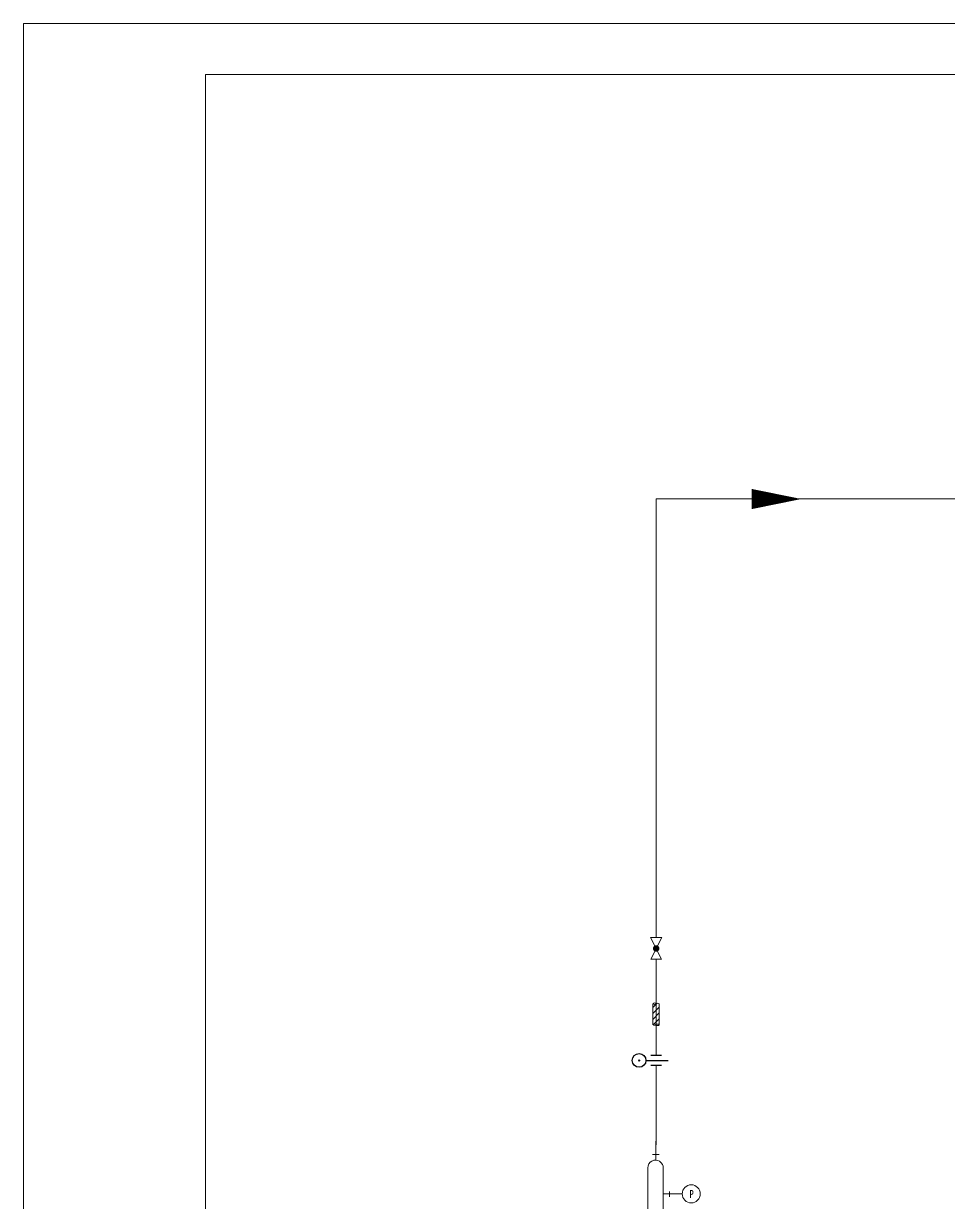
# Model space of a CAD drawing. Header units: millimetres. Extents: x -40360 to 69824, y -20656 to 13897.
# Drawn here: x 5632 to 16792, y -8835 to 5391 of the extents above; entities that cross this region are included whole.
import ezdxf

# ---------------------------------------------------------------- set-up
doc = ezdxf.new("R2010")
doc.units = ezdxf.units.MM
doc.layers.add('LAYER1', color=7, linetype='Continuous')
for name, color, linetype, lineweight in [('蒸汽线路', 1, 'Continuous', 15), ('轮廓线', 7, 'Continuous', 20), ('阀门仪表', 7, 'Continuous', 20)]:
    doc.layers.add(name, color=color, linetype=linetype, lineweight=lineweight)
doc.styles.add('HZ', font='SimSun.ttf', dxfattribs={"width": 0.75})

# ---------------------------------------------------------------- blocks, each defined once
blk = doc.blocks.new('*X2')
at = {"color": 0}
for p, q in [((737.81, 195.1), (739.57, 196.87)), ((737.81, 193.34), (739.64, 195.17)), ((737.81, 191.57), (739.64, 193.4)), ((738.53, 190.52), (739.64, 191.63))]:
    blk.add_line(p, q, dxfattribs=at)

msp = doc.modelspace()

# ---------------------------------------------------------------- linework, layer by layer
at = {"layer": 'LAYER1', "color": 7}
for p, q in [((13134, -7112), (13401, -7112)), ((13257, -7053), (13194, -7053)), ((13321, -7053), (13257, -7053)), ((13257, -7171), (13194, -7171)), ((13321, -7171), (13257, -7171))]:
    msp.add_line(p, q, dxfattribs=at)
for radius in [82.4, 6.35]:
    msp.add_circle((13051, -7112), radius, dxfattribs=at)
at = {"layer": '蒸汽线路', "ltscale": 800}
for p, q in [((13257, -5631), (13257, -339)), ((13257, -339), (19936, -342)), ((13257, -7053), (13257, -5889))]:
    msp.add_line(p, q, dxfattribs=at)
at = {"layer": '蒸汽线路'}
for p, q in [((13257, -8131), (13257, -7171)), ((13252, -8083), (13252, -8313))]:
    msp.add_line(p, q, dxfattribs=at)
at = {"layer": '蒸汽线路', "ltscale": 800}
msp.add_lwpolyline([(14407, -342, 244, 0.122, 0), (15007, -342, 0.122, 0.122, 0)], format="xyseb", dxfattribs=at)
at = {"layer": '轮廓线'}
for q in [(7825, -19543), (41486, 4777)]:
    msp.add_line((7825, 4777), q, dxfattribs=at)
at = {"layer": '轮廓线', "color": 5}
msp.add_lwpolyline([(5632, -20656), (42099, -20656), (42099, 5391), (5632, 5391)], close=True, dxfattribs=at)
at = {"layer": '阀门仪表', "color": 0}
for p, q in [((13191, -5631), (13322, -5889)), ((13324, -5631), (13191, -5631)), ((13324, -5631), (13193, -5889)), ((13193, -5889), (13322, -5889)), ((13219, -6681), (13219, -6428)), ((13293, -6681), (13293, -6428))]:
    msp.add_line(p, q, dxfattribs=at)
at = {"layer": '阀门仪表', "color": 7}
for p, q in [((13292, -8245), (13212, -8245)), ((13249, -8245), (13292, -8245)), ((13156, -8406), (13156, -9482)), ((13341, -8413), (13341, -10046)), ((13418, -8690), (13418, -8758)), ((13418, -8718), (13572, -8718))]:
    msp.add_line(p, q, dxfattribs=at)
at = {"layer": '阀门仪表', "color": 7, "linetype": 'ByBlock'}
msp.add_line((13252, -8313), (13252, -8313), dxfattribs=at)
at = {"layer": '阀门仪表'}
msp.add_line((13418, -8718), (13341, -8718), dxfattribs=at)
at = {"layer": '阀门仪表', "color": 0, "const_width": 38.6}
msp.add_lwpolyline([(13277, -5762, 1), (13238, -5762, 1)], format="xyb", close=True, dxfattribs=at)
at = {"layer": '阀门仪表', "color": 7}
msp.add_circle((13680, -8720), 109, dxfattribs=at)
at = {"layer": '阀门仪表', "color": 0}
for centre, radius, start, end in [((13238, -6438), 21.2, 22.6521, 152.708), ((13239, -6411), 26.4, 221.7725, 313.524), ((13276, -6449), 26.4, 46.476, 133.524), ((13237, -6660), 26.4, 226.476, 313.524), ((13273, -6699), 26.4, 41.7725, 133.524), ((13275, -6671), 21.2, 202.6521, 332.708)]:
    msp.add_arc(centre, radius, start, end, dxfattribs=at)
at = {"layer": '阀门仪表', "color": 7}
msp.add_arc((13249, -8406), 92.9, 355.818, 180, dxfattribs=at)

# ---------------------------------------------------------------- block references
at = {"layer": '阀门仪表', "color": 0, "xscale": 40.4459568728314, "yscale": 40.44595687282981, "zscale": 40.44595687284242, "rotation": 180}
msp.add_blockref('*X2', (43135, 1281), dxfattribs=at)

# ---------------------------------------------------------------- texts
at = {"layer": '阀门仪表', "insert": (13660, -8674), "char_height": 96.5, "width": 129.37, "attachment_point": 1, "style": 'HZ'}
msp.add_mtext('P', dxfattribs=at)

doc.saveas('drawing.dxf')
